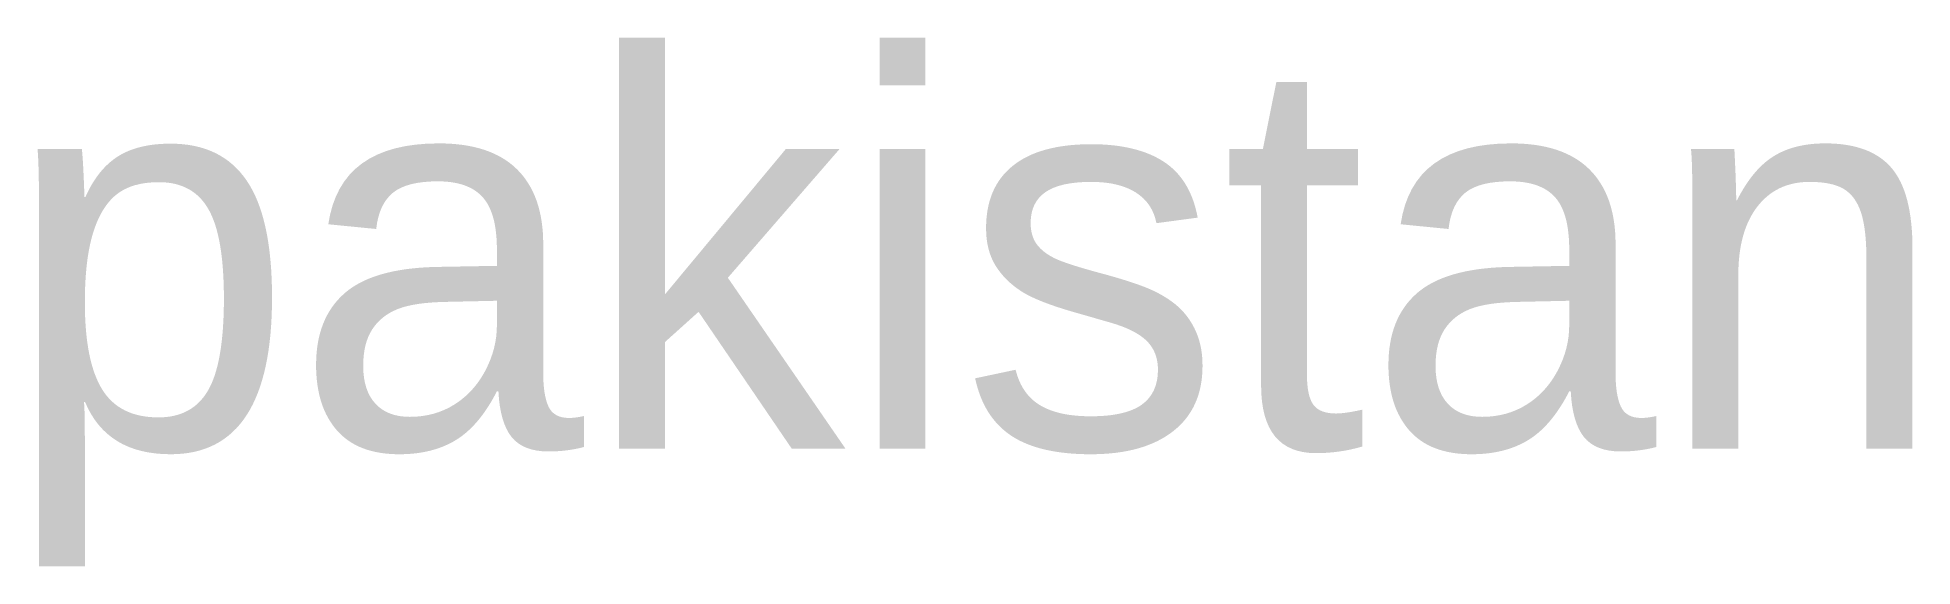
# Model space of a CAD drawing. Header units: metres. Extents: x 1.7 to 97.9, y -6 to 21.1.
import ezdxf

# ---------------------------------------------------------------- set-up
doc = ezdxf.new("R2010")
doc.units = ezdxf.units.M

msp = doc.modelspace()

# ---------------------------------------------------------------- texts
msp.add_text('pakistan', height=20).set_placement((0, 0))

doc.saveas('drawing.dxf')
